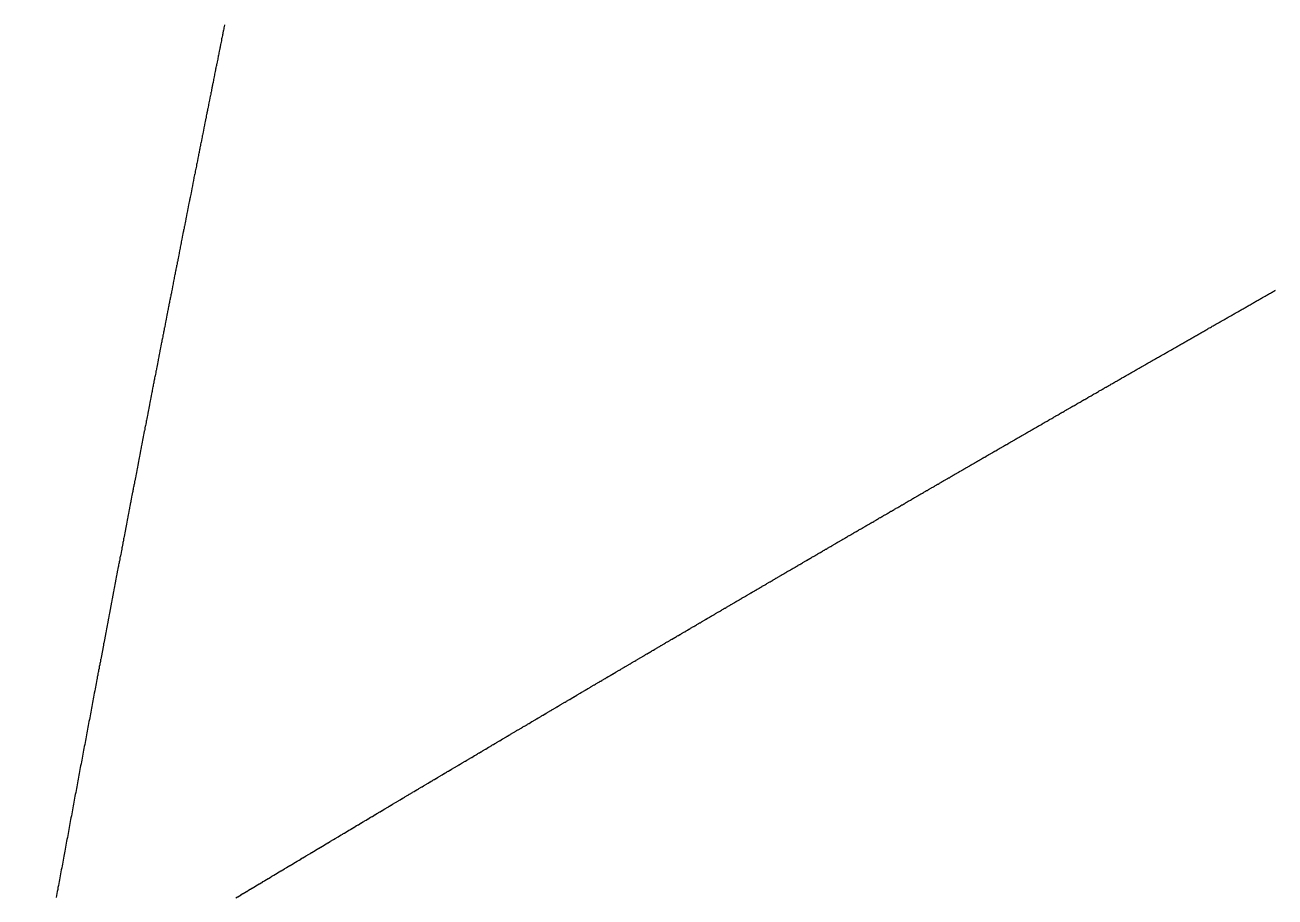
# Model space of a CAD drawing. Header units: feet. Extents: x 2260 to 6199, y 3666 to 7344.
# Drawn here: x 3698.17 to 3711.36, y 6619.46 to 6628.67 of the extents above; entities that cross this region are included whole.
import ezdxf

# ---------------------------------------------------------------- set-up
doc = ezdxf.new("R2010")
doc.units = ezdxf.units.FT
doc.header["$LTSCALE"] = 40
doc.header["$MEASUREMENT"] = 0
doc.layers.add('EOP-PROP', color=4, linetype='CONTINUOUS')
doc.layers.add('PC', color=43, linetype='CONTINUOUS')

msp = doc.modelspace()

# ---------------------------------------------------------------- linework, layer by layer
at = {"layer": 'EOP-PROP', "color": 7}
msp.add_arc((4206.231, 6268.426), 632.226, 143.376516, 154.52686, dxfattribs=at)
at = {"layer": 'PC', "color": 43, "elevation": 563, "flags": 128}
for points in [[(3700.274, 6628.669), (3700.273, 6628.664), (3700.27, 6628.651), (3700.267, 6628.637), (3700.266, 6628.632), (3700.265, 6628.626), (3700.262, 6628.613), (3700.26, 6628.6), (3700.259, 6628.594), (3700.257, 6628.589), (3700.255, 6628.575), (3700.252, 6628.562), (3700.251, 6628.556), (3700.248, 6628.543), (3700.247, 6628.538), (3700.246, 6628.532), (3700.243, 6628.519), (3700.242, 6628.513), (3700.24, 6628.5), (3700.237, 6628.487), (3700.236, 6628.481), (3700.235, 6628.476), (3700.232, 6628.462), (3700.229, 6628.449), (3700.228, 6628.443), (3700.226, 6628.43), (3700.225, 6628.425), (3700.222, 6628.411), (3700.221, 6628.406), (3700.218, 6628.392), (3700.217, 6628.387), (3700.214, 6628.373), (3700.213, 6628.368), (3700.212, 6628.363), (3700.209, 6628.349), (3700.207, 6628.336), (3700.206, 6628.33), (3700.203, 6628.317), (3700.202, 6628.312), (3700.201, 6628.306), (3700.198, 6628.293), (3700.195, 6628.279), (3700.194, 6628.274), (3700.192, 6628.26), (3700.191, 6628.255), (3700.189, 6628.25), (3700.187, 6628.236), (3700.186, 6628.231), (3700.183, 6628.217), (3700.182, 6628.212), (3700.179, 6628.199), (3700.177, 6628.185), (3700.175, 6628.18), (3700.174, 6628.174), (3700.172, 6628.161), (3700.169, 6628.147), (3700.168, 6628.142), (3700.167, 6628.137), (3700.164, 6628.123), (3700.163, 6628.118), (3700.16, 6628.104), (3700.158, 6628.091), (3700.157, 6628.086), (3700.156, 6628.08), (3700.153, 6628.067), (3700.152, 6628.061), (3700.149, 6628.048), (3700.148, 6628.043), (3700.145, 6628.029), (3700.144, 6628.024), (3700.142, 6628.01), (3700.14, 6628.005), (3700.138, 6627.991), (3700.137, 6627.986), (3700.134, 6627.973), (3700.131, 6627.959), (3700.13, 6627.954), (3700.129, 6627.949), (3700.127, 6627.935), (3700.124, 6627.921), (3700.123, 6627.916), (3700.122, 6627.911), (3700.119, 6627.897), (3700.118, 6627.892), (3700.115, 6627.878), (3700.114, 6627.873), (3700.111, 6627.86), (3700.109, 6627.846), (3700.108, 6627.841), (3700.105, 6627.827), (3700.104, 6627.822), (3700.103, 6627.817), (3700.1, 6627.803), (3700.099, 6627.798), (3700.096, 6627.784), (3700.095, 6627.779), (3700.093, 6627.765), (3700.09, 6627.752), (3700.089, 6627.747), (3700.088, 6627.742), (3700.085, 6627.728), (3700.084, 6627.723), (3700.081, 6627.709), (3700.079, 6627.695), (3700.078, 6627.69), (3700.075, 6627.676), (3700.074, 6627.671), (3700.071, 6627.657), (3700.07, 6627.652), (3700.069, 6627.647), (3700.066, 6627.634), (3700.065, 6627.629), (3700.063, 6627.615), (3700.062, 6627.61), (3700.059, 6627.596), (3700.056, 6627.582), (3700.055, 6627.577), (3700.054, 6627.572), (3700.051, 6627.558), (3700.05, 6627.553), (3700.048, 6627.539), (3700.047, 6627.534), (3700.044, 6627.521), (3700.043, 6627.516), (3700.04, 6627.502), (3700.039, 6627.497), (3700.036, 6627.483), (3700.034, 6627.469), (3700.033, 6627.464), (3700.03, 6627.45), (3700.029, 6627.445), (3700.026, 6627.431), (3700.025, 6627.426), (3700.024, 6627.422), (3700.021, 6627.408), (3700.019, 6627.394), (3700.018, 6627.389), (3700.017, 6627.384), (3700.014, 6627.37), (3700.011, 6627.356), (3700.01, 6627.351), (3700.009, 6627.346), (3700.006, 6627.332), (3700.004, 6627.318), (3700.003, 6627.313), (3700, 6627.3), (3699.999, 6627.295), (3699.998, 6627.29), (3699.995, 6627.276), (3699.992, 6627.262), (3699.991, 6627.257), (3699.99, 6627.252), (3699.988, 6627.238), (3699.987, 6627.233), (3699.984, 6627.219), (3699.981, 6627.205), (3699.98, 6627.201), (3699.979, 6627.196), (3699.977, 6627.182), (3699.976, 6627.177), (3699.973, 6627.163), (3699.97, 6627.149), (3699.969, 6627.144), (3699.968, 6627.139), (3699.965, 6627.125), (3699.963, 6627.111), (3699.962, 6627.106), (3699.959, 6627.092), (3699.958, 6627.088), (3699.957, 6627.083), (3699.954, 6627.069), (3699.951, 6627.055), (3699.95, 6627.05), (3699.949, 6627.045), (3699.947, 6627.031), (3699.946, 6627.026), (3699.943, 6627.012), (3699.94, 6626.998), (3699.939, 6626.993), (3699.938, 6626.989), (3699.935, 6626.975), (3699.934, 6626.97), (3699.932, 6626.956), (3699.929, 6626.942), (3699.928, 6626.937), (3699.927, 6626.932), (3699.924, 6626.918), (3699.923, 6626.913), (3699.921, 6626.899), (3699.92, 6626.895), (3699.917, 6626.88), (3699.916, 6626.876), (3699.913, 6626.862), (3699.91, 6626.847), (3699.909, 6626.843), (3699.908, 6626.838), (3699.906, 6626.824), (3699.905, 6626.819), (3699.902, 6626.805), (3699.901, 6626.801), (3699.898, 6626.786), (3699.897, 6626.782), (3699.894, 6626.767), (3699.894, 6626.763), (3699.891, 6626.749), (3699.89, 6626.744), (3699.887, 6626.73), (3699.886, 6626.725), (3699.883, 6626.711), (3699.882, 6626.706), (3699.88, 6626.692), (3699.877, 6626.678), (3699.876, 6626.673), (3699.873, 6626.659), (3699.872, 6626.655), (3699.871, 6626.65), (3699.868, 6626.636), (3699.866, 6626.621), (3699.865, 6626.617), (3699.864, 6626.612), (3699.861, 6626.598), (3699.86, 6626.594), (3699.857, 6626.579), (3699.854, 6626.565), (3699.854, 6626.56), (3699.853, 6626.556), (3699.85, 6626.542), (3699.849, 6626.537), (3699.846, 6626.523), (3699.843, 6626.508), (3699.842, 6626.504), (3699.842, 6626.499), (3699.839, 6626.485), (3699.838, 6626.481), (3699.835, 6626.466), (3699.834, 6626.462), (3699.831, 6626.447), (3699.83, 6626.443), (3699.828, 6626.429), (3699.827, 6626.424), (3699.824, 6626.41), (3699.823, 6626.405), (3699.82, 6626.391), (3699.817, 6626.376), (3699.816, 6626.372), (3699.814, 6626.358), (3699.813, 6626.353), (3699.812, 6626.349), (3699.809, 6626.334), (3699.806, 6626.32), (3699.805, 6626.316), (3699.804, 6626.311), (3699.802, 6626.297), (3699.799, 6626.282), (3699.798, 6626.278), (3699.795, 6626.263), (3699.794, 6626.259), (3699.793, 6626.255), (3699.79, 6626.24), (3699.79, 6626.236), (3699.787, 6626.222), (3699.786, 6626.217), (3699.783, 6626.203), (3699.78, 6626.188), (3699.779, 6626.184), (3699.779, 6626.18), (3699.776, 6626.165), (3699.775, 6626.161), (3699.772, 6626.146), (3699.769, 6626.132), (3699.768, 6626.127), (3699.767, 6626.123), (3699.765, 6626.109), (3699.764, 6626.104), (3699.761, 6626.09), (3699.758, 6626.075), (3699.757, 6626.071), (3699.756, 6626.067), (3699.753, 6626.052), (3699.751, 6626.037), (3699.75, 6626.033), (3699.747, 6626.019), (3699.746, 6626.014), (3699.743, 6626), (3699.742, 6625.996), (3699.742, 6625.991), (3699.739, 6625.977), (3699.736, 6625.962), (3699.735, 6625.958), (3699.732, 6625.943), (3699.731, 6625.939), (3699.73, 6625.935), (3699.728, 6625.92), (3699.725, 6625.906), (3699.724, 6625.902), (3699.723, 6625.897), (3699.72, 6625.883), (3699.719, 6625.879), (3699.717, 6625.864), (3699.714, 6625.849), (3699.713, 6625.845), (3699.712, 6625.841), (3699.709, 6625.826), (3699.708, 6625.822), (3699.705, 6625.807), (3699.703, 6625.793), (3699.702, 6625.789), (3699.701, 6625.785), (3699.698, 6625.77), (3699.697, 6625.766), (3699.694, 6625.751), (3699.692, 6625.736), (3699.691, 6625.732), (3699.69, 6625.728), (3699.687, 6625.713), (3699.684, 6625.698), (3699.683, 6625.694), (3699.683, 6625.69), (3699.68, 6625.676), (3699.677, 6625.661), (3699.676, 6625.657), (3699.673, 6625.642), (3699.672, 6625.638), (3699.671, 6625.634), (3699.669, 6625.619), (3699.666, 6625.604), (3699.665, 6625.6), (3699.662, 6625.585), (3699.661, 6625.582), (3699.66, 6625.578), (3699.658, 6625.563), (3699.657, 6625.559), (3699.654, 6625.544), (3699.651, 6625.529), (3699.65, 6625.525), (3699.647, 6625.51), (3699.647, 6625.506), (3699.646, 6625.502), (3699.643, 6625.487), (3699.642, 6625.484), (3699.639, 6625.469), (3699.638, 6625.465), (3699.636, 6625.45), (3699.633, 6625.435), (3699.632, 6625.431), (3699.631, 6625.427), (3699.628, 6625.412), (3699.625, 6625.397), (3699.624, 6625.393), (3699.622, 6625.378), (3699.621, 6625.374), (3699.618, 6625.359), (3699.617, 6625.356), (3699.616, 6625.352), (3699.613, 6625.337), (3699.613, 6625.333), (3699.61, 6625.318), (3699.609, 6625.314), (3699.606, 6625.299), (3699.605, 6625.295), (3699.602, 6625.28), (3699.602, 6625.277), (3699.599, 6625.262), (3699.598, 6625.258), (3699.595, 6625.243), (3699.592, 6625.228), (3699.591, 6625.224), (3699.591, 6625.22), (3699.588, 6625.205), (3699.587, 6625.201), (3699.584, 6625.186), (3699.581, 6625.171), (3699.58, 6625.167), (3699.58, 6625.164), (3699.577, 6625.149), (3699.574, 6625.133), (3699.573, 6625.13), (3699.572, 6625.126), (3699.569, 6625.111), (3699.569, 6625.107), (3699.566, 6625.092), (3699.565, 6625.088), (3699.562, 6625.073), (3699.561, 6625.07), (3699.558, 6625.055), (3699.556, 6625.039), (3699.555, 6625.036), (3699.554, 6625.032), (3699.551, 6625.017), (3699.55, 6625.013), (3699.547, 6624.998), (3699.547, 6624.994), (3699.544, 6624.979), (3699.541, 6624.964), (3699.54, 6624.96), (3699.539, 6624.957), (3699.536, 6624.942), (3699.534, 6624.926), (3699.533, 6624.923), (3699.532, 6624.919), (3699.529, 6624.904), (3699.528, 6624.9), (3699.526, 6624.885), (3699.525, 6624.882), (3699.522, 6624.866), (3699.519, 6624.851), (3699.518, 6624.847), (3699.515, 6624.832), (3699.515, 6624.829), (3699.514, 6624.825), (3699.511, 6624.81), (3699.508, 6624.795), (3699.507, 6624.791), (3699.507, 6624.788), (3699.504, 6624.772), (3699.503, 6624.769), (3699.5, 6624.753), (3699.499, 6624.75), (3699.496, 6624.735), (3699.496, 6624.731), (3699.493, 6624.716), (3699.492, 6624.712), (3699.489, 6624.697), (3699.486, 6624.682), (3699.485, 6624.678), (3699.482, 6624.663), (3699.482, 6624.659), (3699.481, 6624.656), (3699.478, 6624.64), (3699.477, 6624.637), (3699.474, 6624.622), (3699.474, 6624.618), (3699.471, 6624.603), (3699.468, 6624.587), (3699.467, 6624.584), (3699.464, 6624.569), (3699.463, 6624.565), (3699.463, 6624.562), (3699.46, 6624.546), (3699.459, 6624.543), (3699.456, 6624.528), (3699.453, 6624.512), (3699.453, 6624.509), (3699.45, 6624.493), (3699.449, 6624.49), (3699.448, 6624.487), (3699.445, 6624.471), (3699.445, 6624.468), (3699.442, 6624.452), (3699.439, 6624.437), (3699.438, 6624.433), (3699.437, 6624.43), (3699.434, 6624.415), (3699.431, 6624.399), (3699.431, 6624.396), (3699.428, 6624.38), (3699.427, 6624.377), (3699.426, 6624.374), (3699.423, 6624.358), (3699.423, 6624.355), (3699.42, 6624.339), (3699.419, 6624.336), (3699.416, 6624.321), (3699.415, 6624.317), (3699.412, 6624.302), (3699.412, 6624.299), (3699.409, 6624.283), (3699.408, 6624.28), (3699.405, 6624.264), (3699.405, 6624.261), (3699.402, 6624.245), (3699.401, 6624.242), (3699.398, 6624.226), (3699.395, 6624.211), (3699.394, 6624.208), (3699.394, 6624.204), (3699.391, 6624.189), (3699.388, 6624.173), (3699.387, 6624.17), (3699.384, 6624.154), (3699.383, 6624.151), (3699.383, 6624.148), (3699.38, 6624.132), (3699.379, 6624.129), (3699.376, 6624.114), (3699.376, 6624.11), (3699.373, 6624.095), (3699.37, 6624.079), (3699.369, 6624.076), (3699.366, 6624.06), (3699.365, 6624.057), (3699.362, 6624.041), (3699.362, 6624.038), (3699.361, 6624.035), (3699.358, 6624.02), (3699.357, 6624.016), (3699.354, 6624.001), (3699.354, 6623.998), (3699.351, 6623.982), (3699.348, 6623.966), (3699.347, 6623.963), (3699.347, 6623.96), (3699.344, 6623.944), (3699.343, 6623.941), (3699.34, 6623.925), (3699.337, 6623.91), (3699.336, 6623.907), (3699.336, 6623.904), (3699.333, 6623.888), (3699.33, 6623.872), (3699.329, 6623.869), (3699.326, 6623.853), (3699.325, 6623.85), (3699.325, 6623.847), (3699.322, 6623.831), (3699.319, 6623.816), (3699.318, 6623.813), (3699.318, 6623.81), (3699.315, 6623.794), (3699.314, 6623.791), (3699.311, 6623.775), (3699.308, 6623.759), (3699.307, 6623.756), (3699.304, 6623.74), (3699.304, 6623.737), (3699.303, 6623.734), (3699.3, 6623.718), (3699.299, 6623.716), (3699.296, 6623.7), (3699.293, 6623.684), (3699.293, 6623.681), (3699.292, 6623.678), (3699.289, 6623.662), (3699.289, 6623.659), (3699.286, 6623.643), (3699.283, 6623.627), (3699.282, 6623.624), (3699.279, 6623.608), (3699.278, 6623.606), (3699.278, 6623.603), (3699.275, 6623.587), (3699.272, 6623.571), (3699.271, 6623.568), (3699.271, 6623.565), (3699.268, 6623.549), (3699.265, 6623.533), (3699.264, 6623.53), (3699.263, 6623.527), (3699.26, 6623.512), (3699.26, 6623.509), (3699.257, 6623.493), (3699.254, 6623.477), (3699.253, 6623.474), (3699.253, 6623.471), (3699.25, 6623.455), (3699.246, 6623.439), (3699.246, 6623.436), (3699.243, 6623.42), (3699.242, 6623.417), (3699.242, 6623.415), (3699.239, 6623.399), (3699.238, 6623.396), (3699.235, 6623.38), (3699.235, 6623.377), (3699.232, 6623.361), (3699.228, 6623.345), (3699.228, 6623.342), (3699.227, 6623.339), (3699.224, 6623.323), (3699.224, 6623.321), (3699.221, 6623.305), (3699.22, 6623.302), (3699.217, 6623.286), (3699.217, 6623.283), (3699.213, 6623.267), (3699.21, 6623.251), (3699.21, 6623.248), (3699.209, 6623.245), (3699.206, 6623.229), (3699.206, 6623.227), (3699.203, 6623.211), (3699.202, 6623.208), (3699.199, 6623.192), (3699.196, 6623.176), (3699.196, 6623.173), (3699.192, 6623.157), (3699.192, 6623.154), (3699.191, 6623.151), (3699.188, 6623.135), (3699.188, 6623.133), (3699.185, 6623.116), (3699.182, 6623.1), (3699.181, 6623.098), (3699.181, 6623.095), (3699.178, 6623.079), (3699.174, 6623.063), (3699.174, 6623.06), (3699.173, 6623.057), (3699.17, 6623.041), (3699.167, 6623.025), (3699.167, 6623.022), (3699.164, 6623.006), (3699.163, 6623.004), (3699.16, 6622.987), (3699.16, 6622.985), (3699.159, 6622.982), (3699.156, 6622.966), (3699.153, 6622.95), (3699.152, 6622.947), (3699.152, 6622.945), (3699.149, 6622.928), (3699.148, 6622.926), (3699.145, 6622.91), (3699.142, 6622.893), (3699.142, 6622.891), (3699.141, 6622.888), (3699.138, 6622.872), (3699.138, 6622.869), (3699.134, 6622.853), (3699.131, 6622.837), (3699.131, 6622.834), (3699.128, 6622.818), (3699.127, 6622.815), (3699.124, 6622.799), (3699.124, 6622.797), (3699.123, 6622.794), (3699.12, 6622.778), (3699.12, 6622.775), (3699.117, 6622.759), (3699.116, 6622.757), (3699.113, 6622.74), (3699.112, 6622.738), (3699.109, 6622.721), (3699.106, 6622.705), (3699.106, 6622.703), (3699.105, 6622.7), (3699.102, 6622.684), (3699.099, 6622.667), (3699.099, 6622.665), (3699.098, 6622.663), (3699.095, 6622.646), (3699.092, 6622.63), (3699.091, 6622.627), (3699.091, 6622.625), (3699.088, 6622.609), (3699.085, 6622.592), (3699.084, 6622.59), (3699.084, 6622.587), (3699.081, 6622.571), (3699.078, 6622.554), (3699.077, 6622.552), (3699.077, 6622.55), (3699.074, 6622.533), (3699.07, 6622.517), (3699.07, 6622.514), (3699.07, 6622.512), (3699.066, 6622.496), (3699.063, 6622.479), (3699.063, 6622.477), (3699.062, 6622.475), (3699.059, 6622.458), (3699.056, 6622.442), (3699.056, 6622.439), (3699.053, 6622.423), (3699.052, 6622.42), (3699.052, 6622.418), (3699.049, 6622.402), (3699.045, 6622.385), (3699.045, 6622.383), (3699.045, 6622.381), (3699.041, 6622.364), (3699.041, 6622.362), (3699.038, 6622.345), (3699.035, 6622.329), (3699.034, 6622.326), (3699.031, 6622.31), (3699.031, 6622.308), (3699.028, 6622.291), (3699.027, 6622.289), (3699.024, 6622.272), (3699.024, 6622.27), (3699.023, 6622.268), (3699.02, 6622.251), (3699.017, 6622.235), (3699.016, 6622.232), (3699.016, 6622.23), (3699.013, 6622.214), (3699.01, 6622.197), (3699.009, 6622.195), (3699.009, 6622.193), (3699.006, 6622.176), (3699.003, 6622.159), (3699.002, 6622.157), (3698.999, 6622.14), (3698.999, 6622.138), (3698.998, 6622.136), (3698.995, 6622.12), (3698.995, 6622.117), (3698.992, 6622.101), (3698.988, 6622.084), (3698.988, 6622.082), (3698.988, 6622.08), (3698.984, 6622.063), (3698.981, 6622.046), (3698.981, 6622.044), (3698.978, 6622.028), (3698.977, 6622.025), (3698.977, 6622.023), (3698.974, 6622.007), (3698.971, 6621.99), (3698.97, 6621.988), (3698.97, 6621.986), (3698.967, 6621.969), (3698.966, 6621.967), (3698.963, 6621.95), (3698.96, 6621.933), (3698.96, 6621.931), (3698.959, 6621.929), (3698.956, 6621.913), (3698.956, 6621.911), (3698.952, 6621.894), (3698.952, 6621.892), (3698.949, 6621.875), (3698.949, 6621.873), (3698.945, 6621.856), (3698.945, 6621.854), (3698.942, 6621.837), (3698.941, 6621.835), (3698.938, 6621.819), (3698.935, 6621.802), (3698.935, 6621.8), (3698.934, 6621.798), (3698.931, 6621.781), (3698.931, 6621.779), (3698.928, 6621.762), (3698.926, 6621.755), (3698.923, 6621.735), (3698.919, 6621.715), (3698.915, 6621.696), (3698.911, 6621.676), (3698.908, 6621.656), (3698.904, 6621.636), (3698.899, 6621.61), (3698.895, 6621.591), (3698.892, 6621.571), (3698.888, 6621.551), (3698.884, 6621.531), (3698.88, 6621.512), (3698.877, 6621.492), (3698.873, 6621.472), (3698.869, 6621.452), (3698.866, 6621.432), (3698.862, 6621.412), (3698.858, 6621.392), (3698.854, 6621.372), (3698.851, 6621.352), (3698.847, 6621.332), (3698.843, 6621.312), (3698.839, 6621.292), (3698.836, 6621.272), (3698.832, 6621.252), (3698.828, 6621.232), (3698.824, 6621.212), (3698.821, 6621.192), (3698.817, 6621.171), (3698.813, 6621.151), (3698.809, 6621.131), (3698.805, 6621.111), (3698.802, 6621.09), (3698.798, 6621.07), (3698.794, 6621.05), (3698.79, 6621.029), (3698.786, 6621.009), (3698.77, 6620.925), (3698.766, 6620.905), (3698.763, 6620.885), (3698.759, 6620.866), (3698.755, 6620.846), (3698.751, 6620.826), (3698.748, 6620.806), (3698.744, 6620.786), (3698.74, 6620.765), (3698.737, 6620.745), (3698.733, 6620.725), (3698.729, 6620.705), (3698.725, 6620.685), (3698.722, 6620.665), (3698.718, 6620.645), (3698.714, 6620.624), (3698.71, 6620.604), (3698.707, 6620.584), (3698.703, 6620.563), (3698.699, 6620.543), (3698.695, 6620.523), (3698.691, 6620.502), (3698.688, 6620.482), (3698.684, 6620.462), (3698.68, 6620.441), (3698.676, 6620.421), (3698.672, 6620.4), (3698.669, 6620.38), (3698.665, 6620.359), (3698.661, 6620.338), (3698.657, 6620.318), (3698.653, 6620.297), (3698.649, 6620.277), (3698.646, 6620.256), (3698.642, 6620.235), (3698.638, 6620.214), (3698.634, 6620.194), (3698.63, 6620.173), (3698.626, 6620.152), (3698.623, 6620.131), (3698.619, 6620.11), (3698.615, 6620.089), (3698.611, 6620.068), (3698.607, 6620.048), (3698.603, 6620.027), (3698.599, 6620.006), (3698.595, 6619.985), (3698.592, 6619.963), (3698.588, 6619.942), (3698.577, 6619.89), (3698.574, 6619.87), (3698.57, 6619.849), (3698.566, 6619.829), (3698.562, 6619.808), (3698.559, 6619.787), (3698.555, 6619.767), (3698.551, 6619.746), (3698.547, 6619.725), (3698.543, 6619.705), (3698.539, 6619.684), (3698.536, 6619.663), (3698.532, 6619.642), (3698.528, 6619.622), (3698.524, 6619.601), (3698.52, 6619.58), (3698.516, 6619.559), (3698.513, 6619.538), (3698.509, 6619.517), (3698.505, 6619.496), (3698.501, 6619.475), (3698.497, 6619.454)], [(3700.393, 6619.45), (3700.411, 6619.461), (3700.412, 6619.462), (3700.43, 6619.472), (3700.431, 6619.473), (3700.449, 6619.484), (3700.45, 6619.485), (3700.468, 6619.495), (3700.469, 6619.496), (3700.487, 6619.507), (3700.488, 6619.507), (3700.506, 6619.518), (3700.508, 6619.519), (3700.525, 6619.53), (3700.527, 6619.53), (3700.544, 6619.541), (3700.546, 6619.542), (3700.563, 6619.552), (3700.565, 6619.553), (3700.582, 6619.564), (3700.584, 6619.565), (3700.601, 6619.575), (3700.603, 6619.576), (3700.62, 6619.587), (3700.622, 6619.587), (3700.639, 6619.598), (3700.641, 6619.599), (3700.659, 6619.609), (3700.66, 6619.61), (3700.678, 6619.621), (3700.679, 6619.622), (3700.697, 6619.632), (3700.698, 6619.633), (3700.716, 6619.644), (3700.717, 6619.645), (3700.735, 6619.655), (3700.736, 6619.656), (3700.754, 6619.666), (3700.755, 6619.667), (3700.773, 6619.678), (3700.774, 6619.679), (3700.792, 6619.689), (3700.793, 6619.69), (3700.811, 6619.701), (3700.812, 6619.702), (3700.83, 6619.712), (3700.832, 6619.713), (3700.849, 6619.724), (3700.851, 6619.724), (3700.868, 6619.735), (3700.87, 6619.736), (3700.887, 6619.746), (3700.889, 6619.747), (3700.906, 6619.758), (3700.908, 6619.759), (3700.925, 6619.769), (3700.927, 6619.77), (3700.944, 6619.781), (3700.946, 6619.782), (3700.963, 6619.792), (3700.965, 6619.793), (3700.982, 6619.803), (3700.984, 6619.804), (3701.001, 6619.815), (3701.003, 6619.816), (3701.021, 6619.826), (3701.022, 6619.827), (3701.04, 6619.838), (3701.041, 6619.839), (3701.059, 6619.849), (3701.06, 6619.85), (3701.078, 6619.86), (3701.079, 6619.861), (3701.097, 6619.872), (3701.098, 6619.873), (3701.116, 6619.883), (3701.118, 6619.884), (3701.135, 6619.895), (3701.137, 6619.896), (3701.154, 6619.906), (3701.156, 6619.907), (3701.173, 6619.917), (3701.175, 6619.918), (3701.192, 6619.929), (3701.194, 6619.93), (3701.211, 6619.94), (3701.213, 6619.941), (3701.23, 6619.952), (3701.232, 6619.953), (3701.249, 6619.963), (3701.251, 6619.964), (3701.268, 6619.974), (3701.27, 6619.975), (3701.287, 6619.986), (3701.289, 6619.987), (3701.306, 6619.997), (3701.308, 6619.998), (3701.325, 6620.008), (3701.327, 6620.01), (3701.345, 6620.02), (3701.346, 6620.021), (3701.364, 6620.031), (3701.365, 6620.032), (3701.382, 6620.042), (3701.383, 6620.043), (3701.39, 6620.047), (3701.392, 6620.048), (3701.406, 6620.057), (3701.408, 6620.058), (3701.423, 6620.067), (3701.424, 6620.068), (3701.439, 6620.076), (3701.441, 6620.077), (3701.456, 6620.086), (3701.457, 6620.087), (3701.472, 6620.096), (3701.487, 6620.105), (3701.488, 6620.106), (3701.503, 6620.115), (3701.505, 6620.116), (3701.52, 6620.124), (3701.521, 6620.125), (3701.536, 6620.134), (3701.538, 6620.135), (3701.552, 6620.144), (3701.554, 6620.145), (3701.569, 6620.154), (3701.571, 6620.155), (3701.585, 6620.164), (3701.587, 6620.165), (3701.602, 6620.173), (3701.603, 6620.174), (3701.618, 6620.183), (3701.62, 6620.184), (3701.634, 6620.193), (3701.636, 6620.194), (3701.651, 6620.203), (3701.653, 6620.204), (3701.667, 6620.213), (3701.669, 6620.214), (3701.684, 6620.222), (3701.685, 6620.223), (3701.7, 6620.232), (3701.702, 6620.233), (3701.716, 6620.242), (3701.718, 6620.243), (3701.733, 6620.252), (3701.735, 6620.253), (3701.749, 6620.261), (3701.751, 6620.263), (3701.766, 6620.271), (3701.768, 6620.272), (3701.782, 6620.281), (3701.784, 6620.282), (3701.799, 6620.291), (3701.8, 6620.292), (3701.815, 6620.301), (3701.817, 6620.302), (3701.831, 6620.31), (3701.833, 6620.311), (3701.848, 6620.32), (3701.85, 6620.321), (3701.864, 6620.33), (3701.866, 6620.331), (3701.881, 6620.34), (3701.883, 6620.341), (3701.897, 6620.35), (3701.899, 6620.351), (3701.913, 6620.359), (3701.915, 6620.36), (3701.93, 6620.369), (3701.932, 6620.37), (3701.946, 6620.379), (3701.948, 6620.38), (3701.963, 6620.389), (3701.965, 6620.39), (3701.979, 6620.398), (3701.981, 6620.4), (3701.996, 6620.408), (3701.998, 6620.409), (3702.012, 6620.418), (3702.014, 6620.419), (3702.028, 6620.428), (3702.03, 6620.429), (3702.045, 6620.438), (3702.047, 6620.439), (3702.061, 6620.447), (3702.063, 6620.449), (3702.078, 6620.457), (3702.092, 6620.466), (3702.094, 6620.467), (3702.108, 6620.475), (3702.111, 6620.477), (3702.125, 6620.485), (3702.127, 6620.486), (3702.141, 6620.495), (3702.143, 6620.496), (3702.158, 6620.505), (3702.16, 6620.506), (3702.174, 6620.515), (3702.176, 6620.516), (3702.191, 6620.524), (3702.193, 6620.526), (3702.207, 6620.534), (3702.209, 6620.535), (3702.223, 6620.544), (3702.226, 6620.545), (3702.24, 6620.554), (3702.242, 6620.555), (3702.256, 6620.563), (3702.258, 6620.565), (3702.273, 6620.573), (3702.275, 6620.574), (3702.289, 6620.583), (3702.291, 6620.584), (3702.306, 6620.593), (3702.308, 6620.594), (3702.322, 6620.603), (3702.324, 6620.604), (3702.338, 6620.612), (3702.341, 6620.614), (3702.355, 6620.622), (3702.357, 6620.623), (3702.371, 6620.632), (3702.373, 6620.633), (3702.388, 6620.642), (3702.39, 6620.643), (3702.404, 6620.651), (3702.406, 6620.653), (3702.421, 6620.661), (3702.423, 6620.662), (3702.437, 6620.671), (3702.439, 6620.672), (3702.453, 6620.681), (3702.456, 6620.682), (3702.47, 6620.69), (3702.472, 6620.692), (3702.486, 6620.7), (3702.489, 6620.701), (3702.503, 6620.71), (3702.505, 6620.711), (3702.519, 6620.72), (3702.521, 6620.721), (3702.536, 6620.729), (3702.538, 6620.731), (3702.552, 6620.739), (3702.554, 6620.741), (3702.568, 6620.749), (3702.571, 6620.75), (3702.585, 6620.759), (3702.587, 6620.76), (3702.601, 6620.769), (3702.604, 6620.77), (3702.618, 6620.778), (3702.62, 6620.78), (3702.634, 6620.788), (3702.637, 6620.789), (3702.651, 6620.798), (3702.653, 6620.799), (3702.667, 6620.808), (3702.669, 6620.809), (3702.683, 6620.817), (3702.686, 6620.819), (3702.7, 6620.827), (3702.714, 6620.835), (3702.716, 6620.837), (3702.73, 6620.845), (3702.733, 6620.847), (3702.747, 6620.855), (3702.749, 6620.856), (3702.763, 6620.865), (3702.766, 6620.866), (3702.78, 6620.874), (3702.782, 6620.876), (3702.796, 6620.884), (3702.799, 6620.886), (3702.813, 6620.894), (3702.815, 6620.895), (3702.829, 6620.904), (3702.831, 6620.905), (3702.845, 6620.913), (3702.848, 6620.915), (3702.862, 6620.923), (3702.864, 6620.925), (3702.878, 6620.933), (3702.881, 6620.934), (3702.895, 6620.943), (3702.897, 6620.944), (3702.911, 6620.952), (3702.914, 6620.954), (3702.928, 6620.962), (3702.93, 6620.964), (3702.944, 6620.972), (3702.947, 6620.973), (3702.961, 6620.982), (3702.963, 6620.983), (3702.977, 6620.991), (3702.98, 6620.993), (3702.993, 6621.001), (3702.996, 6621.003), (3703.01, 6621.011), (3703.012, 6621.012), (3703.026, 6621.021), (3703.029, 6621.022), (3703.043, 6621.03), (3703.045, 6621.032), (3703.059, 6621.04), (3703.062, 6621.042), (3703.076, 6621.05), (3703.078, 6621.051), (3703.092, 6621.06), (3703.095, 6621.061), (3703.109, 6621.069), (3703.111, 6621.071), (3703.125, 6621.079), (3703.128, 6621.081), (3703.141, 6621.089), (3703.144, 6621.09), (3703.158, 6621.099), (3703.161, 6621.1), (3703.174, 6621.108), (3703.177, 6621.11), (3703.191, 6621.118), (3703.193, 6621.12), (3703.207, 6621.128), (3703.21, 6621.129), (3703.224, 6621.138), (3703.226, 6621.139), (3703.24, 6621.147), (3703.243, 6621.149), (3703.257, 6621.157), (3703.259, 6621.159), (3703.273, 6621.167), (3703.276, 6621.168), (3703.29, 6621.177), (3703.292, 6621.178), (3703.306, 6621.186), (3703.309, 6621.188), (3703.322, 6621.196), (3703.336, 6621.204), (3703.339, 6621.206), (3703.353, 6621.214), (3703.355, 6621.216), (3703.369, 6621.224), (3703.372, 6621.225), (3703.386, 6621.233), (3703.388, 6621.235), (3703.402, 6621.243), (3703.405, 6621.245), (3703.418, 6621.253), (3703.421, 6621.255), (3703.435, 6621.263), (3703.438, 6621.264), (3703.451, 6621.272), (3703.454, 6621.274), (3703.468, 6621.282), (3703.471, 6621.284), (3703.484, 6621.292), (3703.487, 6621.293), (3703.501, 6621.302), (3703.503, 6621.303), (3703.517, 6621.311), (3703.52, 6621.313), (3703.534, 6621.321), (3703.536, 6621.323), (3703.55, 6621.331), (3703.553, 6621.332), (3703.566, 6621.341), (3703.569, 6621.342), (3703.583, 6621.35), (3703.586, 6621.352), (3703.599, 6621.36), (3703.602, 6621.362), (3703.616, 6621.37), (3703.619, 6621.371), (3703.632, 6621.379), (3703.635, 6621.381), (3703.649, 6621.389), (3703.652, 6621.391), (3703.665, 6621.399), (3703.668, 6621.401), (3703.682, 6621.409), (3703.685, 6621.41), (3703.698, 6621.418), (3703.701, 6621.42), (3703.715, 6621.428), (3703.718, 6621.43), (3703.731, 6621.438), (3703.734, 6621.439), (3703.748, 6621.448), (3703.75, 6621.449), (3703.764, 6621.457), (3703.767, 6621.459), (3703.78, 6621.467), (3703.783, 6621.469), (3703.797, 6621.477), (3703.8, 6621.478), (3703.813, 6621.486), (3703.816, 6621.488), (3703.83, 6621.496), (3703.833, 6621.498), (3703.846, 6621.506), (3703.849, 6621.508), (3703.863, 6621.516), (3703.866, 6621.517), (3703.879, 6621.525), (3703.882, 6621.527), (3703.896, 6621.535), (3703.899, 6621.537), (3703.912, 6621.545), (3703.915, 6621.546), (3703.929, 6621.554), (3703.942, 6621.562), (3703.945, 6621.564), (3703.959, 6621.572), (3703.962, 6621.574), (3703.975, 6621.582), (3703.978, 6621.584), (3703.991, 6621.592), (3703.995, 6621.593), (3704.008, 6621.601), (3704.011, 6621.603), (3704.024, 6621.611), (3704.027, 6621.613), (3704.041, 6621.621), (3704.044, 6621.622), (3704.057, 6621.63), (3704.06, 6621.632), (3704.074, 6621.64), (3704.077, 6621.642), (3704.09, 6621.65), (3704.093, 6621.652), (3704.107, 6621.66), (3704.11, 6621.661), (3704.123, 6621.669), (3704.126, 6621.671), (3704.14, 6621.679), (3704.143, 6621.681), (3704.156, 6621.689), (3704.159, 6621.691), (3704.173, 6621.698), (3704.176, 6621.7), (3704.189, 6621.708), (3704.192, 6621.71), (3704.206, 6621.718), (3704.209, 6621.72), (3704.222, 6621.728), (3704.225, 6621.729), (3704.238, 6621.737), (3704.242, 6621.739), (3704.255, 6621.747), (3704.258, 6621.749), (3704.271, 6621.757), (3704.275, 6621.758), (3704.288, 6621.766), (3704.291, 6621.768), (3704.304, 6621.776), (3704.308, 6621.778), (3704.321, 6621.786), (3704.324, 6621.788), (3704.337, 6621.795), (3704.341, 6621.797), (3704.354, 6621.805), (3704.357, 6621.807), (3704.37, 6621.815), (3704.374, 6621.817), (3704.387, 6621.825), (3704.39, 6621.826), (3704.403, 6621.834), (3704.407, 6621.836), (3704.42, 6621.844), (3704.423, 6621.846), (3704.436, 6621.854), (3704.439, 6621.856), (3704.453, 6621.863), (3704.456, 6621.865), (3704.469, 6621.873), (3704.472, 6621.875), (3704.486, 6621.883), (3704.489, 6621.885), (3704.502, 6621.893), (3704.505, 6621.894), (3704.519, 6621.902), (3704.522, 6621.904), (3704.535, 6621.912), (3704.538, 6621.914), (3704.552, 6621.922), (3704.565, 6621.929), (3704.568, 6621.931), (3704.581, 6621.939), (3704.585, 6621.941), (3704.598, 6621.949), (3704.601, 6621.951), (3704.614, 6621.958), (3704.617, 6621.96), (3704.631, 6621.968), (3704.634, 6621.97), (3704.647, 6621.978), (3704.65, 6621.98), (3704.664, 6621.988), (3704.667, 6621.99), (3704.68, 6621.997), (3704.683, 6621.999), (3704.697, 6622.007), (3704.7, 6622.009), (3704.713, 6622.017), (3704.716, 6622.019), (3704.729, 6622.026), (3704.733, 6622.028), (3704.746, 6622.036), (3704.749, 6622.038), (3704.762, 6622.046), (3704.766, 6622.048), (3704.779, 6622.055), (3704.782, 6622.057), (3704.795, 6622.065), (3704.799, 6622.067), (3704.812, 6622.075), (3704.815, 6622.077), (3704.828, 6622.084), (3704.832, 6622.086), (3704.845, 6622.094), (3704.848, 6622.096), (3704.861, 6622.104), (3704.865, 6622.106), (3704.878, 6622.114), (3704.881, 6622.116), (3704.894, 6622.123), (3704.898, 6622.125), (3704.911, 6622.133), (3704.914, 6622.135), (3704.927, 6622.143), (3704.931, 6622.145), (3704.944, 6622.152), (3704.947, 6622.154), (3704.96, 6622.162), (3704.964, 6622.164), (3704.977, 6622.172), (3704.98, 6622.174), (3704.993, 6622.181), (3704.997, 6622.183), (3705.01, 6622.191), (3705.013, 6622.193), (3705.026, 6622.201), (3705.03, 6622.203), (3705.043, 6622.21), (3705.046, 6622.212), (3705.059, 6622.22), (3705.063, 6622.222), (3705.076, 6622.23), (3705.079, 6622.232), (3705.092, 6622.239), (3705.096, 6622.242), (3705.109, 6622.249), (3705.112, 6622.251), (3705.125, 6622.259), (3705.129, 6622.261), (3705.142, 6622.268), (3705.145, 6622.271), (3705.158, 6622.278), (3705.171, 6622.286), (3705.175, 6622.288), (3705.187, 6622.295), (3705.191, 6622.298), (3705.204, 6622.305), (3705.208, 6622.307), (3705.22, 6622.315), (3705.224, 6622.317), (3705.237, 6622.324), (3705.241, 6622.327), (3705.253, 6622.334), (3705.257, 6622.336), (3705.27, 6622.344), (3705.274, 6622.346), (3705.286, 6622.353), (3705.29, 6622.356), (3705.303, 6622.363), (3705.307, 6622.365), (3705.319, 6622.373), (3705.323, 6622.375), (3705.336, 6622.382), (3705.34, 6622.385), (3705.352, 6622.392), (3705.356, 6622.394), (3705.369, 6622.402), (3705.373, 6622.404), (3705.385, 6622.411), (3705.389, 6622.414), (3705.402, 6622.421), (3705.406, 6622.423), (3705.418, 6622.431), (3705.422, 6622.433), (3705.435, 6622.44), (3705.439, 6622.443), (3705.451, 6622.45), (3705.455, 6622.452), (3705.468, 6622.46), (3705.472, 6622.462), (3705.484, 6622.469), (3705.488, 6622.472), (3705.501, 6622.479), (3705.505, 6622.481), (3705.517, 6622.489), (3705.521, 6622.491), (3705.534, 6622.498), (3705.538, 6622.501), (3705.55, 6622.508), (3705.554, 6622.51), (3705.567, 6622.518), (3705.571, 6622.52), (3705.583, 6622.527), (3705.587, 6622.53), (3705.6, 6622.537), (3705.604, 6622.539), (3705.616, 6622.547), (3705.62, 6622.549), (3705.633, 6622.556), (3705.637, 6622.559), (3705.649, 6622.566), (3705.653, 6622.568), (3705.666, 6622.576), (3705.67, 6622.578), (3705.682, 6622.585), (3705.686, 6622.588), (3705.699, 6622.595), (3705.703, 6622.597), (3705.715, 6622.605), (3705.719, 6622.607), (3705.732, 6622.614), (3705.736, 6622.617), (3705.748, 6622.624), (3705.752, 6622.626), (3705.765, 6622.634), (3705.769, 6622.636), (3705.782, 6622.643), (3705.794, 6622.651), (3705.798, 6622.653), (3705.811, 6622.66), (3705.815, 6622.663), (3705.827, 6622.67), (3705.831, 6622.672), (3705.844, 6622.68), (3705.848, 6622.682), (3705.86, 6622.689), (3705.864, 6622.692), (3705.877, 6622.699), (3705.881, 6622.701), (3705.893, 6622.709), (3705.897, 6622.711), (3705.91, 6622.718), (3705.914, 6622.721), (3705.926, 6622.728), (3705.93, 6622.73), (3705.943, 6622.738), (3705.947, 6622.74), (3705.959, 6622.747), (3705.963, 6622.75), (3705.976, 6622.757), (3705.98, 6622.759), (3705.992, 6622.767), (3705.996, 6622.769), (3706.009, 6622.776), (3706.013, 6622.779), (3706.025, 6622.786), (3706.029, 6622.788), (3706.042, 6622.796), (3706.046, 6622.798), (3706.058, 6622.805), (3706.062, 6622.808), (3706.075, 6622.815), (3706.079, 6622.817), (3706.091, 6622.825), (3706.095, 6622.827), (3706.108, 6622.834), (3706.112, 6622.837), (3706.124, 6622.844), (3706.128, 6622.846), (3706.141, 6622.854), (3706.145, 6622.856), (3706.157, 6622.863), (3706.161, 6622.866), (3706.174, 6622.873), (3706.178, 6622.875), (3706.19, 6622.882), (3706.194, 6622.885), (3706.207, 6622.892), (3706.211, 6622.895), (3706.223, 6622.902), (3706.228, 6622.904), (3706.24, 6622.911), (3706.244, 6622.914), (3706.256, 6622.921), (3706.261, 6622.923), (3706.273, 6622.931), (3706.277, 6622.933), (3706.289, 6622.94), (3706.294, 6622.943), (3706.306, 6622.95), (3706.31, 6622.952), (3706.322, 6622.96), (3706.327, 6622.962), (3706.339, 6622.969), (3706.343, 6622.972), (3706.355, 6622.979), (3706.36, 6622.981), (3706.372, 6622.989), (3706.376, 6622.991), (3706.389, 6622.998), (3706.393, 6623.001), (3706.405, 6623.008), (3706.417, 6623.015), (3706.422, 6623.017), (3706.434, 6623.025), (3706.438, 6623.027), (3706.45, 6623.034), (3706.455, 6623.037), (3706.467, 6623.044), (3706.471, 6623.046), (3706.483, 6623.054), (3706.488, 6623.056), (3706.5, 6623.063), (3706.504, 6623.066), (3706.516, 6623.073), (3706.521, 6623.075), (3706.533, 6623.082), (3706.537, 6623.085), (3706.549, 6623.092), (3706.554, 6623.095), (3706.566, 6623.102), (3706.57, 6623.104), (3706.582, 6623.111), (3706.587, 6623.114), (3706.599, 6623.121), (3706.603, 6623.123), (3706.615, 6623.131), (3706.62, 6623.133), (3706.632, 6623.14), (3706.636, 6623.143), (3706.649, 6623.15), (3706.653, 6623.152), (3706.665, 6623.159), (3706.67, 6623.162), (3706.682, 6623.169), (3706.686, 6623.172), (3706.698, 6623.179), (3706.703, 6623.181), (3706.715, 6623.188), (3706.719, 6623.191), (3706.731, 6623.198), (3706.736, 6623.201), (3706.748, 6623.208), (3706.752, 6623.21), (3706.764, 6623.217), (3706.769, 6623.22), (3706.781, 6623.227), (3706.785, 6623.229), (3706.797, 6623.237), (3706.802, 6623.239), (3706.814, 6623.246), (3706.818, 6623.249), (3706.83, 6623.256), (3706.835, 6623.258), (3706.847, 6623.265), (3706.851, 6623.268), (3706.863, 6623.275), (3706.868, 6623.278), (3706.88, 6623.285), (3706.885, 6623.287), (3706.897, 6623.294), (3706.901, 6623.297), (3706.913, 6623.304), (3706.918, 6623.307), (3706.93, 6623.314), (3706.934, 6623.316), (3706.946, 6623.323), (3706.951, 6623.326), (3706.963, 6623.333), (3706.967, 6623.335), (3706.979, 6623.342), (3706.984, 6623.345), (3706.996, 6623.352), (3707, 6623.355), (3707.012, 6623.362), (3707.024, 6623.369), (3707.029, 6623.371), (3707.041, 6623.378), (3707.045, 6623.381), (3707.057, 6623.388), (3707.062, 6623.39), (3707.074, 6623.397), (3707.078, 6623.4), (3707.09, 6623.407), (3707.095, 6623.41), (3707.107, 6623.417), (3707.112, 6623.419), (3707.123, 6623.426), (3707.128, 6623.429), (3707.14, 6623.436), (3707.145, 6623.439), (3707.156, 6623.445), (3707.161, 6623.448), (3707.173, 6623.455), (3707.178, 6623.458), (3707.189, 6623.465), (3707.194, 6623.467), (3707.206, 6623.474), (3707.211, 6623.477), (3707.223, 6623.484), (3707.227, 6623.487), (3707.239, 6623.494), (3707.244, 6623.496), (3707.256, 6623.503), (3707.26, 6623.506), (3707.272, 6623.513), (3707.277, 6623.516), (3707.289, 6623.522), (3707.294, 6623.525), (3707.305, 6623.532), (3707.31, 6623.535), (3707.322, 6623.542), (3707.327, 6623.544), (3707.338, 6623.551), (3707.343, 6623.554), (3707.355, 6623.561), (3707.36, 6623.564), (3707.371, 6623.57), (3707.376, 6623.573), (3707.388, 6623.58), (3707.393, 6623.583), (3707.405, 6623.59), (3707.409, 6623.592), (3707.421, 6623.599), (3707.426, 6623.602), (3707.438, 6623.609), (3707.443, 6623.612), (3707.454, 6623.618), (3707.459, 6623.621), (3707.471, 6623.628), (3707.476, 6623.631), (3707.487, 6623.638), (3707.492, 6623.641), (3707.504, 6623.647), (3707.509, 6623.65), (3707.52, 6623.657), (3707.525, 6623.66), (3707.537, 6623.667), (3707.542, 6623.669), (3707.553, 6623.676), (3707.558, 6623.679), (3707.57, 6623.686), (3707.575, 6623.689), (3707.587, 6623.695), (3707.592, 6623.698), (3707.603, 6623.705), (3707.608, 6623.708), (3707.62, 6623.715), (3707.625, 6623.717), (3707.636, 6623.724), (3707.648, 6623.731), (3707.653, 6623.734), (3707.664, 6623.74), (3707.669, 6623.743), (3707.681, 6623.75), (3707.686, 6623.753), (3707.697, 6623.76), (3707.702, 6623.763), (3707.714, 6623.769), (3707.719, 6623.772), (3707.731, 6623.779), (3707.736, 6623.782), (3707.747, 6623.788), (3707.752, 6623.791), (3707.764, 6623.798), (3707.769, 6623.801), (3707.78, 6623.808), (3707.785, 6623.811), (3707.797, 6623.817), (3707.802, 6623.82), (3707.813, 6623.827), (3707.818, 6623.83), (3707.83, 6623.836), (3707.835, 6623.839), (3707.846, 6623.846), (3707.851, 6623.849), (3707.863, 6623.856), (3707.868, 6623.859), (3707.879, 6623.865), (3707.885, 6623.868), (3707.896, 6623.875), (3707.901, 6623.878), (3707.913, 6623.884), (3707.918, 6623.887), (3707.929, 6623.894), (3707.934, 6623.897), (3707.946, 6623.904), (3707.951, 6623.906), (3707.962, 6623.913), (3707.967, 6623.916), (3707.979, 6623.923), (3707.984, 6623.926), (3707.995, 6623.932), (3708.001, 6623.935), (3708.012, 6623.942), (3708.017, 6623.945), (3708.029, 6623.951), (3708.034, 6623.954), (3708.045, 6623.961), (3708.05, 6623.964), (3708.062, 6623.971), (3708.067, 6623.974), (3708.078, 6623.98), (3708.083, 6623.983), (3708.095, 6623.99), (3708.1, 6623.993), (3708.111, 6623.999), (3708.117, 6624.002), (3708.128, 6624.009), (3708.133, 6624.012), (3708.144, 6624.019), (3708.15, 6624.022), (3708.161, 6624.028), (3708.166, 6624.031), (3708.178, 6624.038), (3708.183, 6624.041), (3708.194, 6624.047), (3708.199, 6624.05), (3708.211, 6624.057), (3708.216, 6624.06), (3708.227, 6624.067), (3708.233, 6624.07), (3708.244, 6624.076), (3708.255, 6624.083), (3708.26, 6624.086), (3708.272, 6624.092), (3708.277, 6624.095), (3708.288, 6624.102), (3708.294, 6624.105), (3708.305, 6624.111), (3708.31, 6624.114), (3708.321, 6624.121), (3708.327, 6624.124), (3708.338, 6624.131), (3708.343, 6624.134), (3708.354, 6624.14), (3708.36, 6624.143), (3708.371, 6624.15), (3708.376, 6624.153), (3708.388, 6624.159), (3708.393, 6624.162), (3708.404, 6624.169), (3708.41, 6624.172), (3708.421, 6624.178), (3708.426, 6624.181), (3708.437, 6624.188), (3708.443, 6624.191), (3708.454, 6624.198), (3708.459, 6624.201), (3708.47, 6624.207), (3708.476, 6624.21), (3708.487, 6624.217), (3708.492, 6624.22), (3708.504, 6624.226), (3708.509, 6624.229), (3708.52, 6624.236), (3708.526, 6624.239), (3708.537, 6624.245), (3708.542, 6624.249), (3708.553, 6624.255), (3708.559, 6624.258), (3708.57, 6624.265), (3708.575, 6624.268), (3708.586, 6624.274), (3708.592, 6624.277), (3708.603, 6624.284), (3708.609, 6624.287), (3708.62, 6624.293), (3708.625, 6624.296), (3708.636, 6624.303), (3708.642, 6624.306), (3708.653, 6624.312), (3708.658, 6624.316), (3708.669, 6624.322), (3708.675, 6624.325), (3708.686, 6624.332), (3708.691, 6624.335), (3708.702, 6624.341), (3708.708, 6624.344), (3708.719, 6624.351), (3708.725, 6624.354), (3708.736, 6624.36), (3708.741, 6624.363), (3708.752, 6624.37), (3708.758, 6624.373), (3708.769, 6624.379), (3708.774, 6624.383), (3708.785, 6624.389), (3708.791, 6624.392), (3708.802, 6624.398), (3708.808, 6624.402), (3708.818, 6624.408), (3708.824, 6624.411), (3708.835, 6624.418), (3708.841, 6624.421), (3708.852, 6624.427), (3708.857, 6624.43), (3708.868, 6624.437), (3708.879, 6624.443), (3708.885, 6624.446), (3708.896, 6624.453), (3708.901, 6624.456), (3708.912, 6624.462), (3708.918, 6624.465), (3708.929, 6624.472), (3708.935, 6624.475), (3708.945, 6624.481), (3708.951, 6624.485), (3708.962, 6624.491), (3708.968, 6624.494), (3708.979, 6624.5), (3708.984, 6624.504), (3708.995, 6624.51), (3709.001, 6624.513), (3709.012, 6624.52), (3709.018, 6624.523), (3709.028, 6624.529), (3709.034, 6624.532), (3709.045, 6624.539), (3709.051, 6624.542), (3709.062, 6624.548), (3709.067, 6624.551), (3709.078, 6624.558), (3709.084, 6624.561), (3709.095, 6624.567), (3709.1, 6624.571), (3709.111, 6624.577), (3709.117, 6624.58), (3709.128, 6624.586), (3709.134, 6624.59), (3709.144, 6624.596), (3709.15, 6624.599), (3709.161, 6624.606), (3709.167, 6624.609), (3709.178, 6624.615), (3709.183, 6624.618), (3709.194, 6624.625), (3709.2, 6624.628), (3709.211, 6624.634), (3709.217, 6624.637), (3709.227, 6624.644), (3709.233, 6624.647), (3709.244, 6624.653), (3709.25, 6624.657), (3709.261, 6624.663), (3709.266, 6624.666), (3709.277, 6624.672), (3709.283, 6624.676), (3709.294, 6624.682), (3709.3, 6624.685), (3709.31, 6624.691), (3709.316, 6624.695), (3709.327, 6624.701), (3709.333, 6624.704), (3709.343, 6624.711), (3709.349, 6624.714), (3709.36, 6624.72), (3709.366, 6624.723), (3709.377, 6624.73), (3709.383, 6624.733), (3709.393, 6624.739), (3709.399, 6624.743), (3709.41, 6624.749), (3709.416, 6624.752), (3709.426, 6624.758), (3709.432, 6624.762), (3709.443, 6624.768), (3709.449, 6624.771), (3709.46, 6624.777), (3709.466, 6624.781), (3709.476, 6624.787), (3709.482, 6624.79), (3709.493, 6624.796), (3709.503, 6624.803), (3709.509, 6624.806), (3709.52, 6624.812), (3709.526, 6624.816), (3709.537, 6624.822), (3709.543, 6624.825), (3709.553, 6624.831), (3709.559, 6624.835), (3709.57, 6624.841), (3709.576, 6624.844), (3709.586, 6624.85), (3709.592, 6624.854), (3709.603, 6624.86), (3709.609, 6624.863), (3709.62, 6624.869), (3709.626, 6624.873), (3709.636, 6624.879), (3709.642, 6624.882), (3709.653, 6624.888), (3709.659, 6624.892), (3709.669, 6624.898), (3709.675, 6624.901), (3709.686, 6624.907), (3709.692, 6624.911), (3709.703, 6624.917), (3709.709, 6624.92), (3709.719, 6624.927), (3709.725, 6624.93), (3709.736, 6624.936), (3709.742, 6624.94), (3709.752, 6624.946), (3709.758, 6624.949), (3709.769, 6624.955), (3709.775, 6624.959), (3709.786, 6624.965), (3709.792, 6624.968), (3709.802, 6624.974), (3709.808, 6624.978), (3709.819, 6624.984), (3709.825, 6624.987), (3709.835, 6624.993), (3709.842, 6624.997), (3709.852, 6625.003), (3709.858, 6625.006), (3709.869, 6625.012), (3709.875, 6625.016), (3709.885, 6625.022), (3709.891, 6625.025), (3709.902, 6625.031), (3709.908, 6625.035), (3709.918, 6625.041), (3709.925, 6625.044), (3709.935, 6625.05), (3709.941, 6625.054), (3709.952, 6625.06), (3709.958, 6625.063), (3709.968, 6625.069), (3709.974, 6625.073), (3709.985, 6625.079), (3709.991, 6625.083), (3710.001, 6625.089), (3710.008, 6625.092), (3710.018, 6625.098), (3710.024, 6625.102), (3710.035, 6625.108), (3710.041, 6625.111), (3710.051, 6625.117), (3710.057, 6625.121), (3710.068, 6625.127), (3710.074, 6625.13), (3710.084, 6625.136), (3710.09, 6625.139), (3710.1, 6625.145), (3710.107, 6625.149), (3710.117, 6625.155), (3710.12, 6625.156), (3710.127, 6625.161), (3710.138, 6625.167), (3710.145, 6625.171), (3710.157, 6625.178), (3710.164, 6625.182), (3710.175, 6625.188), (3710.182, 6625.192), (3710.194, 6625.199), (3710.201, 6625.203), (3710.212, 6625.209), (3710.219, 6625.213), (3710.231, 6625.22), (3710.238, 6625.224), (3710.249, 6625.231), (3710.256, 6625.235), (3710.268, 6625.241), (3710.275, 6625.245), (3710.286, 6625.252), (3710.293, 6625.256), (3710.305, 6625.262), (3710.316, 6625.269), (3710.323, 6625.273), (3710.334, 6625.279), (3710.342, 6625.284), (3710.353, 6625.29), (3710.36, 6625.294), (3710.371, 6625.301), (3710.379, 6625.305), (3710.39, 6625.311), (3710.397, 6625.315), (3710.408, 6625.322), (3710.416, 6625.326), (3710.427, 6625.332), (3710.434, 6625.337), (3710.445, 6625.343), (3710.453, 6625.347), (3710.464, 6625.354), (3710.471, 6625.358), (3710.482, 6625.364), (3710.49, 6625.368), (3710.501, 6625.375), (3710.508, 6625.379), (3710.519, 6625.385), (3710.527, 6625.389), (3710.538, 6625.396), (3710.545, 6625.4), (3710.556, 6625.406), (3710.564, 6625.411), (3710.575, 6625.417), (3710.582, 6625.421), (3710.593, 6625.428), (3710.601, 6625.432), (3710.612, 6625.438), (3710.619, 6625.442), (3710.63, 6625.449), (3710.638, 6625.453), (3710.649, 6625.459), (3710.656, 6625.464), (3710.667, 6625.47), (3710.675, 6625.474), (3710.686, 6625.481), (3710.693, 6625.485), (3710.704, 6625.491), (3710.715, 6625.497), (3710.723, 6625.502), (3710.734, 6625.508), (3710.741, 6625.512), (3710.752, 6625.519), (3710.76, 6625.523), (3710.771, 6625.529), (3710.778, 6625.533), (3710.789, 6625.54), (3710.797, 6625.544), (3710.808, 6625.55), (3710.815, 6625.555), (3710.826, 6625.561), (3710.834, 6625.565), (3710.845, 6625.571), (3710.852, 6625.576), (3710.863, 6625.582), (3710.871, 6625.586), (3710.882, 6625.593), (3710.889, 6625.597), (3710.9, 6625.603), (3710.908, 6625.607), (3710.919, 6625.614), (3710.926, 6625.618), (3710.937, 6625.624), (3710.945, 6625.629), (3710.956, 6625.635), (3710.963, 6625.639), (3710.974, 6625.645), (3710.982, 6625.65), (3710.993, 6625.656), (3711, 6625.66), (3711.011, 6625.667), (3711.019, 6625.671), (3711.03, 6625.677), (3711.037, 6625.682), (3711.048, 6625.688), (3711.056, 6625.692), (3711.067, 6625.698), (3711.074, 6625.703), (3711.085, 6625.709), (3711.093, 6625.713), (3711.104, 6625.719), (3711.115, 6625.726), (3711.122, 6625.73), (3711.133, 6625.736), (3711.141, 6625.741), (3711.152, 6625.747), (3711.159, 6625.751), (3711.17, 6625.757), (3711.178, 6625.762), (3711.189, 6625.768), (3711.196, 6625.772), (3711.207, 6625.778), (3711.215, 6625.783), (3711.226, 6625.789), (3711.233, 6625.793), (3711.244, 6625.8), (3711.252, 6625.804), (3711.263, 6625.81), (3711.27, 6625.815), (3711.281, 6625.821), (3711.289, 6625.825), (3711.3, 6625.831), (3711.308, 6625.836), (3711.318, 6625.842), (3711.326, 6625.846), (3711.337, 6625.852), (3711.345, 6625.857), (3711.355, 6625.863), (3711.363, 6625.867)]]:
    msp.add_lwpolyline(points, dxfattribs=at)

doc.saveas('drawing.dxf')
